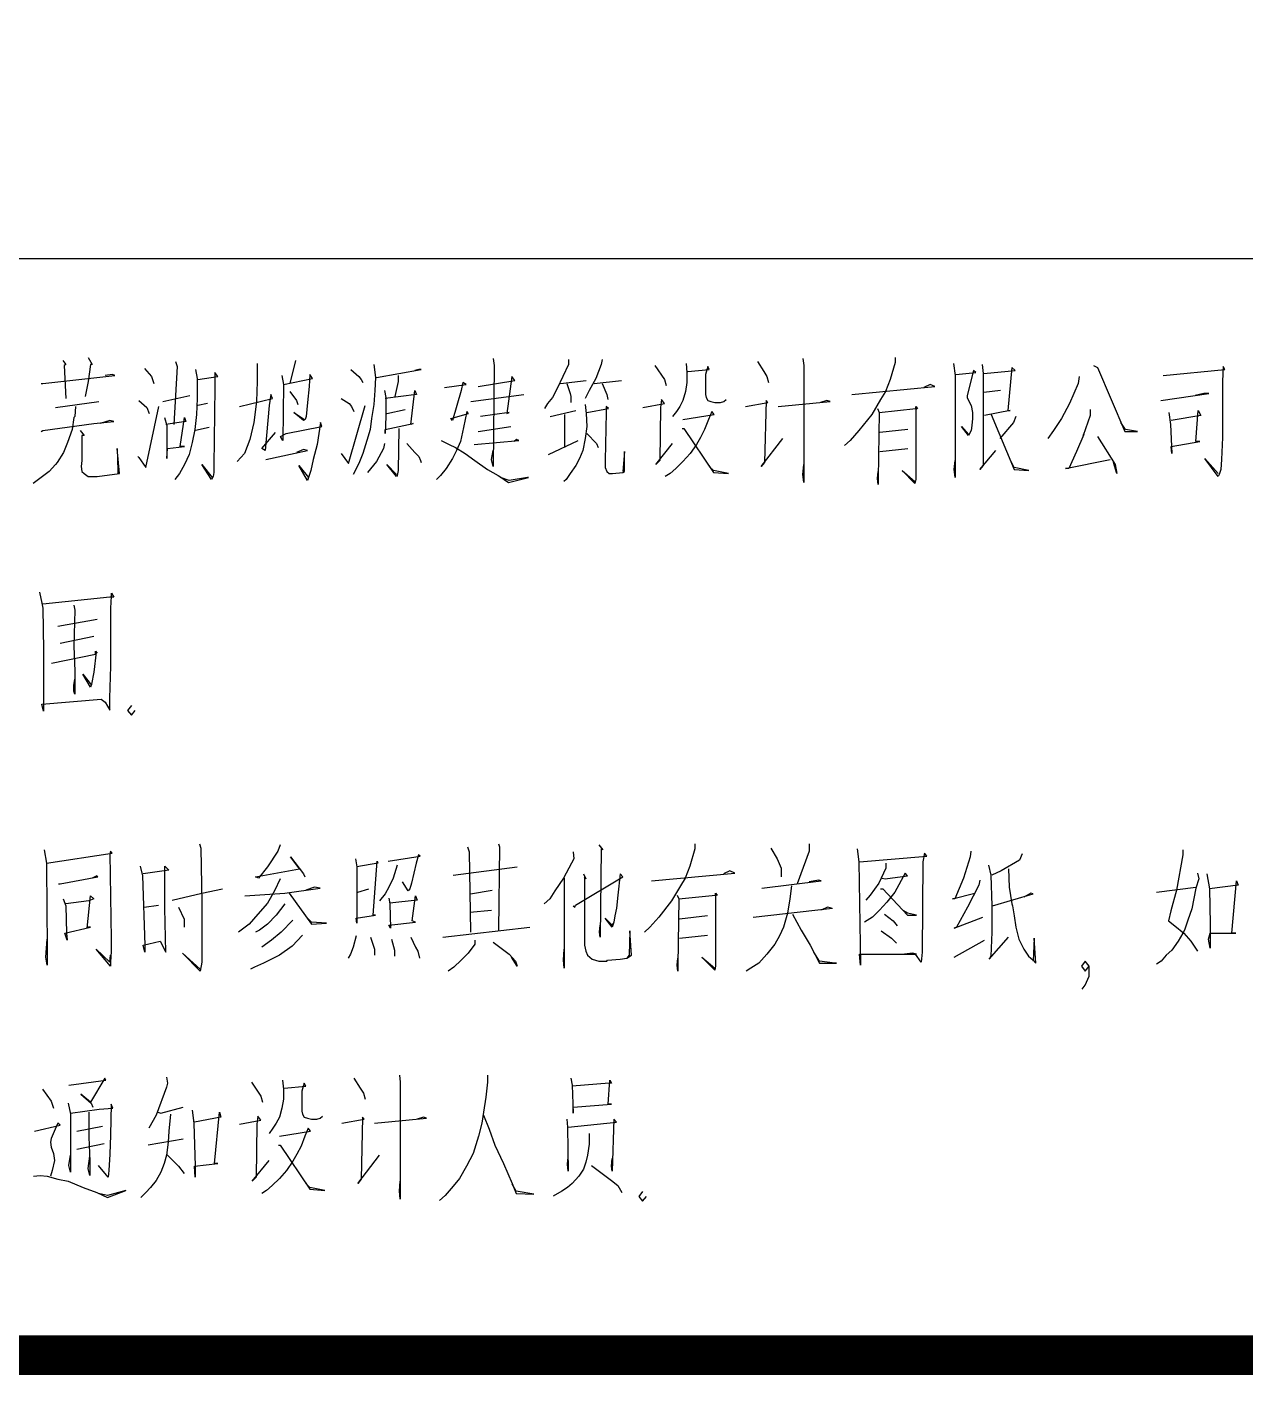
# Model space of a CAD drawing. Extents: x 39624947 to 39626627, y 3418539 to 3418836.
# Drawn here: x 39626597.4 to 39626612.74, y 3418641.98 to 3418658.96 of the extents above; entities that cross this region are included whole.
import ezdxf

# ---------------------------------------------------------------- set-up
doc = ezdxf.new("R2010")
doc.units = 0
doc.layers.get('0').update_dxf_attribs({"linetype": 'CONTINUOUS'})
doc.layers.add('PUB_TITLE', color=4, linetype='CONTINUOUS')

# ---------------------------------------------------------------- blocks, each defined once
blk = doc.blocks.new('WQEQWEDASDSA')
at = {"layer": 'PUB_TITLE'}
for p, q in [((100.2, -17519), (3600.2, -17519)), ((1199.4, -17647.3), (1203.4, -17652.3)), ((1203.4, -17652.3), (1201.4, -17653.6)), ((1201.4, -17653.6), (1203.4, -17695.1)), ((1231.6, -17643.5), (1236.7, -17652.3)), ((1234.6, -17652.3), (1231.6, -17673.7)), ((1236.7, -17652.3), (1234.6, -17652.3)), ((1343.5, -17654.8), (1339.5, -17727.9)), ((1341.5, -17648.5), (1343.5, -17654.8)), ((1444.3, -17651), (1444.3, -17673.7)), ((1492.7, -17647.3), (1485.6, -17676.2)), ((1591.4, -17652.3), (1593.4, -17668.7)), ((1741.6, -17644.7), (1742.6, -17653.6)), ((1742.6, -17653.6), (1741.6, -17780.8)), ((1836.3, -17652.3), (1822.2, -17682.5)), ((1836.3, -17646), (1836.3, -17652.3)), ((1877.7, -17652.3), (1870.6, -17669.9)), ((1878.7, -17646), (1877.7, -17652.3)), ((1945.2, -17653.6), (1957.3, -17671.2)), ((1984.5, -17651), (1985.5, -17662.4)), ((2011.7, -17654.8), (2008.7, -17664.9)), ((2013.7, -17658.6), (2011.7, -17654.8)), ((2074.2, -17648.5), (2082.3, -17661.1)), ((2131.6, -17644.7), (2132.7, -17653.6)), ((2132.7, -17653.6), (2132.7, -17801)), ((2247.6, -17649.8), (2241.5, -17671.2)), ((2247.6, -17643.5), (2247.6, -17649.8)), ((2321.1, -17651), (2323.1, -17666.2)), ((2357.4, -17652.3), (2358.4, -17663.6)), ((2497.5, -17653.6), (2502.5, -17656.1)), ((2660.8, -17654.8), (2659.8, -17673.7)), ((2662.8, -17658.6), (2660.8, -17654.8)), ((1174.2, -17676.2), (1264.9, -17666.2)), ((1261.9, -17664.9), (1252.8, -17666.2)), ((1264.9, -17666.2), (1261.9, -17664.9)), ((1302.2, -17657.3), (1311.2, -17667.4)), ((1311.2, -17667.4), (1314.3, -17676.2)), ((1366.7, -17658.6), (1368.7, -17669.9)), ((1368.7, -17669.9), (1368.7, -17695.1)), ((1369.7, -17671.2), (1394.9, -17667.4)), ((1390.9, -17662.4), (1390.9, -17681.3)), ((1394.9, -17667.4), (1390.9, -17662.4)), ((1475.5, -17666.2), (1477.5, -17677.5)), ((1477.5, -17677.5), (1513.8, -17669.9)), ((1510.8, -17664.9), (1509.8, -17680)), ((1513.8, -17669.9), (1510.8, -17664.9)), ((1562.2, -17658.6), (1572.3, -17667.4)), ((1572.3, -17667.4), (1575.3, -17671.2)), ((1575.3, -17671.2), (1577.3, -17675)), ((1593.4, -17668.7), (1592.4, -17685.1)), ((1594.4, -17668.7), (1650.9, -17658.6)), ((1621.7, -17666.2), (1621.7, -17673.7)), ((1647.9, -17658.6), (1642.8, -17659.9)), ((1650.9, -17658.6), (1647.9, -17658.6)), ((1764.8, -17667.4), (1758.7, -17714)), ((1768.8, -17672.5), (1764.8, -17667.4)), ((1870.6, -17669.9), (1862.5, -17685.1)), ((1957.3, -17671.2), (1959.3, -17678.8)), ((1985.5, -17662.4), (1985.5, -17675)), ((1986.5, -17661.1), (2013.7, -17658.6)), ((2008.7, -17664.9), (2008.7, -17673.7)), ((2082.3, -17661.1), (2086.3, -17667.4)), ((2086.3, -17667.4), (2088.3, -17675)), ((2241.5, -17671.2), (2235.5, -17686.3)), ((2323.1, -17666.2), (2323.1, -17794.7)), ((2324.2, -17664.9), (2349.3, -17662.4)), ((2346.3, -17659.9), (2338.3, -17691.4)), ((2349.3, -17662.4), (2346.3, -17659.9)), ((2358.4, -17663.6), (2358.4, -17779.5)), ((2359.4, -17663.6), (2398.7, -17659.9)), ((2394.7, -17656.1), (2389.7, -17710.3)), ((2398.7, -17659.9), (2394.7, -17656.1)), ((2479.4, -17667.4), (2478.4, -17676.2)), ((2502.5, -17656.1), (2536.8, -17736.7)), ((2585.2, -17666.2), (2662.8, -17658.6)), ((1172.2, -17676.2), (1174.2, -17676.2)), ((1231.6, -17673.7), (1227.6, -17692.6)), ((1390.9, -17681.3), (1389.9, -17779.5)), ((1444.3, -17673.7), (1443.3, -17698.9)), ((1477.5, -17677.5), (1476.5, -17748.1)), ((1485.6, -17686.3), (1493.7, -17697.7)), ((1509.8, -17680), (1507.8, -17700.2)), ((1592.4, -17685.1), (1591.4, -17702.7)), ((1604.5, -17685.1), (1606.5, -17693.9)), ((1621.7, -17673.7), (1617.6, -17692.6)), ((1637.8, -17727.9), (1642.8, -17685.1)), ((1642.8, -17685.1), (1644.8, -17690.1)), ((1680.1, -17681.3), (1707.3, -17677.5)), ((1701.3, -17685.1), (1690.2, -17722.9)), ((1703.3, -17675), (1701.3, -17685.1)), ((1707.3, -17677.5), (1703.3, -17675)), ((1722.4, -17680), (1768.8, -17672.5)), ((1822.2, -17682.5), (1816.2, -17693.9)), ((1826.3, -17676.2), (1858.5, -17672.5)), ((1834.3, -17676.2), (1838.4, -17688.8)), ((1862.5, -17685.1), (1857.5, -17695.1)), ((1868.6, -17676.2), (1902.9, -17672.5)), ((1878.7, -17676.2), (1884.7, -17690.1)), ((1983.5, -17686.3), (1980.5, -17697.7)), ((1985.5, -17675), (1983.5, -17686.3)), ((2008.7, -17673.7), (2008.7, -17681.3)), ((2008.7, -17681.3), (2008.7, -17690.1)), ((2193.1, -17690.1), (2297.9, -17680)), ((2235.5, -17686.3), (2229.4, -17696.4)), ((2291.9, -17677.5), (2283.8, -17681.3)), ((2297.9, -17680), (2291.9, -17677.5)), ((2380.6, -17685.1), (2359.4, -17687.6)), ((2478.4, -17676.2), (2467.3, -17701.4)), ((2659.8, -17673.7), (2659.8, -17744.3)), ((1190.3, -17706.5), (1244.7, -17698.9)), ((1215.5, -17705.2), (1214.5, -17717.8)), ((1295.1, -17697.7), (1305.2, -17706.5)), ((1304.2, -17782.1), (1320.3, -17705.2)), ((1325.3, -17698.9), (1359.6, -17691.4)), ((1368.7, -17695.1), (1367.7, -17715.3)), ((1381.8, -17701.4), (1369.7, -17704)), ((1422.1, -17705.2), (1463.4, -17695.1)), ((1443.3, -17698.9), (1440.2, -17725.4)), ((1459.4, -17704), (1454.4, -17760.7)), ((1461.4, -17690.1), (1459.4, -17704)), ((1463.4, -17695.1), (1461.4, -17690.1)), ((1493.7, -17697.7), (1495.7, -17702.7)), ((1507.8, -17700.2), (1505.8, -17717.8)), ((1550.1, -17695.1), (1560.2, -17701.4)), ((1559.2, -17777), (1580.3, -17704)), ((1560.2, -17701.4), (1563.2, -17705.2)), ((1563.2, -17705.2), (1566.2, -17711.5)), ((1591.4, -17702.7), (1588.4, -17720.3)), ((1644.8, -17690.1), (1605.5, -17695.1)), ((1606.5, -17693.9), (1606.5, -17717.8)), ((1713.4, -17698.9), (1779.9, -17690.1)), ((1810.1, -17701.4), (1806.1, -17707.7)), ((1816.2, -17693.9), (1810.1, -17701.4)), ((1838.4, -17688.8), (1839.4, -17692.6)), ((1839.4, -17692.6), (1839.4, -17700.2)), ((1857.5, -17702.7), (1858.5, -17714)), ((1883.7, -17705.2), (1883.7, -17712.8)), ((1886.7, -17707.7), (1883.7, -17705.2)), ((1884.7, -17690.1), (1885.7, -17696.4)), ((1930.1, -17706.5), (1957.3, -17701.4)), ((1953.3, -17696.4), (1952.2, -17706.5)), ((1957.3, -17701.4), (1953.3, -17696.4)), ((1976.4, -17705.2), (1972.4, -17711.5)), ((1980.5, -17697.7), (1976.4, -17705.2)), ((2008.7, -17690.1), (2009.7, -17693.9)), ((2009.7, -17693.9), (2011.7, -17697.7)), ((2011.7, -17697.7), (2015.7, -17698.9)), ((2015.7, -17698.9), (2020.8, -17700.2)), ((2020.8, -17700.2), (2027.8, -17700.2)), ((2027.8, -17700.2), (2031.9, -17698.9)), ((2031.9, -17698.9), (2034.9, -17696.4)), ((2059.1, -17705.2), (2087.3, -17700.2)), ((2085.3, -17697.7), (2083.3, -17775.8)), ((2087.3, -17700.2), (2085.3, -17697.7)), ((2100.4, -17705.2), (2165.9, -17698.9)), ((2161.9, -17697.7), (2153.8, -17700.2)), ((2165.9, -17698.9), (2161.9, -17697.7)), ((2229.4, -17696.4), (2218.3, -17715.3)), ((2273.8, -17705.2), (2275.8, -17707.7)), ((2273.8, -17707.7), (2273.8, -17705.2)), ((2338.3, -17691.4), (2338.3, -17693.9)), ((2338.3, -17693.9), (2340.3, -17697.7)), ((2340.3, -17697.7), (2343.3, -17704)), ((2343.3, -17704), (2345.3, -17712.8)), ((2467.3, -17701.4), (2457.2, -17720.3)), ((2582.2, -17697.7), (2642.6, -17688.8)), ((2636.6, -17688.8), (2625.5, -17691.4)), ((2642.6, -17688.8), (2636.6, -17688.8)), ((1213.5, -17719.1), (1211.5, -17734.2)), ((1214.5, -17717.8), (1213.5, -17719.1)), ((1305.2, -17706.5), (1308.2, -17714)), ((1327.4, -17719.1), (1330.4, -17729.2)), ((1347.5, -17755.6), (1352.6, -17719.1)), ((1352.6, -17719.1), (1354.6, -17724.1)), ((1367.7, -17715.3), (1365.7, -17734.2)), ((1490.6, -17712.8), (1503.7, -17721.6)), ((1502.7, -17722.9), (1490.6, -17712.8)), ((1504.7, -17721.6), (1502.7, -17722.9)), ((1505.8, -17717.8), (1504.7, -17721.6)), ((1588.4, -17720.3), (1586.4, -17734.2)), ((1606.5, -17717.8), (1605.5, -17739.2)), ((1607.6, -17714), (1630.7, -17709)), ((1688.2, -17720.3), (1710.4, -17714)), ((1690.2, -17722.9), (1688.2, -17720.3)), ((1708.3, -17711.5), (1704.3, -17731.7)), ((1710.4, -17714), (1708.3, -17711.5)), ((1761.8, -17712.8), (1725.5, -17717.8)), ((1758.7, -17714), (1761.8, -17712.8)), ((1813.2, -17717.8), (1845.4, -17710.3)), ((1831.3, -17715.3), (1831.3, -17756.9)), ((1858.5, -17714), (1859.5, -17730.4)), ((1859.5, -17712.8), (1886.7, -17707.7)), ((1883.7, -17712.8), (1882.7, -17773.2)), ((1952.2, -17706.5), (1951.2, -17773.2)), ((1972.4, -17711.5), (1967.4, -17717.8)), ((1980.5, -17721.6), (2019.8, -17715.3)), ((2012.7, -17721.6), (2007.7, -17734.2)), ((2016.7, -17711.5), (2012.7, -17721.6)), ((2019.8, -17715.3), (2016.7, -17711.5)), ((2218.3, -17715.3), (2202.2, -17735.5)), ((2225.4, -17707.7), (2227.4, -17712.8)), ((2227.4, -17712.8), (2226.4, -17795.9)), ((2227.4, -17712.8), (2273.8, -17707.7)), ((2275.8, -17707.7), (2273.8, -17709)), ((2273.8, -17709), (2273.8, -17797.2)), ((2345.3, -17720.3), (2344.3, -17729.2)), ((2345.3, -17712.8), (2345.3, -17720.3)), ((2392.7, -17710.3), (2360.4, -17716.6)), ((2368.5, -17715.3), (2397.7, -17784.6)), ((2389.7, -17710.3), (2392.7, -17710.3)), ((2399.7, -17717.8), (2396.7, -17725.4)), ((2457.2, -17720.3), (2447.1, -17735.5)), ((2493.5, -17716.6), (2484.4, -17741.8)), ((2493.5, -17709), (2493.5, -17716.6)), ((2592.2, -17712.8), (2594.3, -17727.9)), ((2632.6, -17716.6), (2595.3, -17722.9)), ((2626.5, -17749.3), (2629.5, -17710.3)), ((2629.5, -17710.3), (2632.6, -17716.6)), ((1172.2, -17736.7), (1174.2, -17735.5)), ((1174.2, -17735.5), (1238.7, -17726.6)), ((1211.5, -17734.2), (1205.4, -17750.6)), ((1221.5, -17735.5), (1226.6, -17741.8)), ((1238.7, -17726.6), (1263.9, -17724.1)), ((1258.8, -17722.9), (1246.7, -17726.6)), ((1263.9, -17724.1), (1258.8, -17722.9)), ((1354.6, -17724.1), (1329.4, -17727.9)), ((1330.4, -17729.2), (1330.4, -17770.7)), ((1365.7, -17734.2), (1362.6, -17750.6)), ((1383.8, -17731.7), (1366.7, -17735.5)), ((1440.2, -17725.4), (1435.2, -17746.8)), ((1450.3, -17758.1), (1467.5, -17738)), ((1473.5, -17743), (1480.6, -17739.2)), ((1480.6, -17739.2), (1525.9, -17730.4)), ((1523.9, -17725.4), (1519.9, -17753.1)), ((1525.9, -17730.4), (1523.9, -17725.4)), ((1586.4, -17734.2), (1582.4, -17748.1)), ((1605.5, -17734.2), (1640.8, -17726.6)), ((1605.5, -17739.2), (1605.5, -17734.2)), ((1622.7, -17732.9), (1621.7, -17785.8)), ((1640.8, -17726.6), (1637.8, -17727.9)), ((1704.3, -17731.7), (1700.3, -17749.3)), ((1722.4, -17736.7), (1763.8, -17730.4)), ((1859.5, -17730.4), (1857.5, -17745.5)), ((1859.5, -17739.2), (1871.6, -17751.8)), ((1979.5, -17732.9), (1981.5, -17732.9)), ((1981.5, -17732.9), (2018.8, -17788.4)), ((2007.7, -17734.2), (2002.6, -17744.3)), ((2202.2, -17735.5), (2191.1, -17748.1)), ((2263.7, -17734.2), (2228.4, -17738)), ((2331.2, -17730.4), (2340.3, -17740.5)), ((2340.3, -17741.8), (2331.2, -17730.4)), ((2343.3, -17735.5), (2340.3, -17741.8)), ((2344.3, -17729.2), (2343.3, -17735.5)), ((2396.7, -17725.4), (2379.6, -17745.5)), ((2447.1, -17735.5), (2440.1, -17745.5)), ((2537.8, -17734.2), (2531.8, -17725.4)), ((2536.8, -17736.7), (2538.8, -17736.7)), ((2552.9, -17736.7), (2537.8, -17734.2)), ((2538.8, -17736.7), (2552.9, -17736.7)), ((2594.3, -17727.9), (2596.3, -17764.4)), ((1205.4, -17750.6), (1200.4, -17763.2)), ((1223.6, -17741.8), (1223.6, -17770.7)), ((1226.6, -17741.8), (1223.6, -17741.8)), ((1331.4, -17758.1), (1352.6, -17755.6)), ((1352.6, -17755.6), (1347.5, -17755.6)), ((1362.6, -17750.6), (1358.6, -17765.7)), ((1435.2, -17746.8), (1428.2, -17764.4)), ((1476.5, -17748.1), (1473.5, -17743)), ((1519.9, -17753.1), (1514.8, -17772)), ((1582.4, -17748.1), (1577.3, -17764.4)), ((1604.5, -17751.8), (1603.5, -17758.1)), ((1632.7, -17751.8), (1642.8, -17763.2)), ((1676.1, -17748.1), (1686.2, -17753.1)), ((1686.2, -17753.1), (1694.2, -17756.9)), ((1700.3, -17749.3), (1695.2, -17760.7)), ((1717.4, -17753.1), (1773.9, -17748.1)), ((1770.8, -17746.8), (1767.8, -17749.3)), ((1773.9, -17748.1), (1770.8, -17746.8)), ((1811.1, -17765.7), (1848.4, -17748.1)), ((1857.5, -17745.5), (1854.5, -17760.7)), ((1871.6, -17751.8), (1873.6, -17756.9)), ((1946.2, -17778.3), (1967.4, -17751.8)), ((1997.6, -17753.1), (1989.5, -17764.4)), ((2002.6, -17744.3), (1997.6, -17753.1)), ((2079.2, -17780.8), (2106.4, -17745.5)), ((2191.1, -17748.1), (2184.1, -17754.4)), ((2485.4, -17740.5), (2476.3, -17761.9)), ((2484.4, -17741.8), (2485.4, -17740.5)), ((2502.5, -17743), (2524.7, -17778.3)), ((2595.3, -17755.6), (2631.6, -17749.3)), ((2596.3, -17764.4), (2595.3, -17755.6)), ((2631.6, -17749.3), (2626.5, -17749.3)), ((2659.8, -17744.3), (2658.8, -17772)), ((1200.4, -17763.2), (1192.3, -17775.8)), ((1223.6, -17773.2), (1222.5, -17780.8)), ((1223.6, -17770.7), (1223.6, -17773.2)), ((1267.9, -17758.1), (1268.9, -17785.8)), ((1270.9, -17789.6), (1267.9, -17758.1)), ((1294.1, -17768.2), (1295.1, -17769.5)), ((1295.1, -17769.5), (1304.2, -17782.1)), ((1330.4, -17770.7), (1331.4, -17758.1)), ((1358.6, -17765.7), (1352.6, -17778.3)), ((1428.2, -17764.4), (1419.1, -17774.5)), ((1454.4, -17760.7), (1450.3, -17758.1)), ((1455.4, -17772), (1507.8, -17760.7)), ((1502.7, -17759.4), (1493.7, -17763.2)), ((1507.8, -17760.7), (1502.7, -17759.4)), ((1514.8, -17772), (1511.8, -17785.8)), ((1550.1, -17764.4), (1559.2, -17777)), ((1577.3, -17764.4), (1572.3, -17777)), ((1603.5, -17758.1), (1594.4, -17774.5)), ((1642.8, -17763.2), (1647.9, -17768.2)), ((1647.9, -17768.2), (1649.9, -17773.2)), ((1649.9, -17773.2), (1650.9, -17775.8)), ((1690.2, -17770.7), (1682.1, -17783.3)), ((1695.2, -17760.7), (1690.2, -17770.7)), ((1694.2, -17756.9), (1706.3, -17764.4)), ((1706.3, -17764.4), (1718.4, -17773.2)), ((1718.4, -17773.2), (1734.5, -17784.6)), ((1739.6, -17772), (1741.6, -17760.7)), ((1741.6, -17780.8), (1739.6, -17772)), ((1850.4, -17770.7), (1845.4, -17779.5)), ((1854.5, -17760.7), (1850.4, -17770.7)), ((1882.7, -17773.2), (1882.7, -17782.1)), ((1906.9, -17761.9), (1904.9, -17787.1)), ((1906.9, -17787.1), (1906.9, -17761.9)), ((1951.2, -17773.2), (1946.2, -17778.3)), ((1989.5, -17764.4), (1980.5, -17774.5)), ((2228.4, -17761.9), (2263.7, -17758.1)), ((2322.1, -17784.6), (2323.1, -17773.2)), ((2354.4, -17784.6), (2374.5, -17760.7)), ((2462.2, -17783.3), (2518.7, -17772)), ((2476.3, -17761.9), (2466.3, -17783.3)), ((2637.6, -17770.7), (2654.7, -17789.6)), ((2654.7, -17793.4), (2637.6, -17770.7)), ((2658.8, -17772), (2657.8, -17784.6)), ((1182.2, -17787.1), (1172.2, -17794.7)), ((1190.3, -17778.3), (1182.2, -17787.1)), ((1192.3, -17775.8), (1190.3, -17778.3)), ((1222.5, -17780.8), (1223.6, -17787.1)), ((1223.6, -17787.1), (1226.6, -17789.6)), ((1226.6, -17789.6), (1231.6, -17793.4)), ((1242.7, -17793.4), (1270.9, -17789.6)), ((1268.9, -17785.8), (1268.9, -17789.6)), ((1346.5, -17789.6), (1340.5, -17797.2)), ((1352.6, -17778.3), (1346.5, -17789.6)), ((1374.7, -17778.3), (1387.8, -17794.7)), ((1386.8, -17797.2), (1374.7, -17778.3)), ((1389.9, -17788.4), (1388.8, -17793.4)), ((1389.9, -17779.5), (1389.9, -17788.4)), ((1496.7, -17779.5), (1508.8, -17794.7)), ((1507.8, -17798.4), (1496.7, -17779.5)), ((1511.8, -17785.8), (1507.8, -17798.4)), ((1572.3, -17777), (1565.2, -17790.9)), ((1594.4, -17774.5), (1583.4, -17788.4)), ((1607.6, -17778.3), (1619.6, -17790.9)), ((1619.6, -17793.4), (1607.6, -17778.3)), ((1621.7, -17785.8), (1620.7, -17792.1)), ((1682.1, -17783.3), (1675.1, -17792.1)), ((1734.5, -17784.6), (1747.6, -17792.1)), ((1838.4, -17789.6), (1833.3, -17797.2)), ((1845.4, -17779.5), (1838.4, -17789.6)), ((1882.7, -17782.1), (1884.7, -17787.1)), ((1884.7, -17787.1), (1887.7, -17789.6)), ((1887.7, -17789.6), (1891.8, -17789.6)), ((1891.8, -17789.6), (1904.9, -17788.4)), ((1904.9, -17788.4), (1906.9, -17787.1)), ((1964.3, -17789.6), (1958.3, -17793.4)), ((1971.4, -17783.3), (1964.3, -17789.6)), ((1980.5, -17774.5), (1971.4, -17783.3)), ((2018.8, -17785.8), (2013.7, -17780.8)), ((2037.9, -17789.6), (2018.8, -17785.8)), ((2018.8, -17788.4), (2037.9, -17789.6)), ((2083.3, -17775.8), (2079.2, -17780.8)), ((2131.6, -17790.9), (2132.7, -17778.3)), ((2225.4, -17795.9), (2226.4, -17787.1)), ((2256.6, -17785.8), (2272.7, -17799.7)), ((2272.7, -17802.2), (2256.6, -17785.8)), ((2323.1, -17794.7), (2322.1, -17784.6)), ((2358.4, -17779.5), (2354.4, -17784.6)), ((2397.7, -17782.1), (2393.7, -17774.5)), ((2415.9, -17785.8), (2397.7, -17782.1)), ((2397.7, -17784.6), (2415.9, -17785.8)), ((2466.3, -17783.3), (2462.2, -17783.3)), ((2526.7, -17789.6), (2522.7, -17775.8)), ((2524.7, -17778.3), (2526.7, -17789.6)), ((2657.8, -17784.6), (2655.7, -17790.9)), ((1172.2, -17794.7), (1162.1, -17802.2)), ((1231.6, -17793.4), (1242.7, -17793.4)), ((1388.8, -17793.4), (1386.8, -17797.2)), ((1620.7, -17792.1), (1619.6, -17793.4)), ((1675.1, -17792.1), (1670, -17797.2)), ((1747.6, -17792.1), (1749.7, -17793.4)), ((1749.7, -17793.4), (1760.7, -17801)), ((1761.8, -17798.4), (1750.7, -17794.7)), ((1760.7, -17801), (1785.9, -17794.7)), ((1784.9, -17794.7), (1761.8, -17798.4)), ((1785.9, -17794.7), (1784.9, -17794.7)), ((1833.3, -17797.2), (1830.3, -17799.7)), ((2132.7, -17801), (2131.6, -17790.9)), ((2226.4, -17803.5), (2225.4, -17795.9)), ((2226.4, -17795.9), (2226.4, -17803.5)), ((2273.8, -17797.2), (2272.7, -17802.2)), ((2655.7, -17790.9), (2654.7, -17793.4)), ((1170.1, -17939.2), (1173.2, -17953.1)), ((1260.8, -17940.5), (1263.9, -17945.5)), ((1260.8, -17944.2), (1260.8, -17940.5)), ((1173.2, -17953.1), (1174.2, -17959.4)), ((1258.8, -17945.5), (1174.2, -17954.3)), ((1174.2, -17959.4), (1175.2, -18012.3)), ((1213.5, -17955.6), (1214.5, -17961.9)), ((1263.9, -17945.5), (1258.8, -17945.5)), ((1259.8, -17959.4), (1260.8, -17944.2)), ((1259.8, -17998.4), (1259.8, -17959.4)), ((1193.3, -17982), (1242.7, -17973.2)), ((1214.5, -17961.9), (1213.5, -18007.2)), ((1196.3, -18003.4), (1238.7, -17994.6)), ((1213.5, -18007.2), (1214.5, -18038.7)), ((1259.8, -18032.4), (1259.8, -17998.4)), ((1175.2, -18012.3), (1175.2, -18051.3)), ((1185.3, -18028.6), (1240.7, -18017.3)), ((1241.7, -18014.8), (1238.7, -18040)), ((1240.7, -18013.5), (1242.7, -18016)), ((1240.7, -18017.3), (1240.7, -18013.5)), ((1242.7, -18016), (1241.7, -18014.8)), ((1214.5, -18038.7), (1214.5, -18067.7)), ((1224.6, -18042.5), (1235.6, -18056.4)), ((1234.6, -18058.9), (1224.6, -18042.5)), ((1238.7, -18040), (1235.6, -18055.1)), ((1258.8, -18072.7), (1259.8, -18032.4)), ((1175.2, -18051.3), (1175.2, -18089.1)), ((1213.5, -18056.4), (1214.5, -18048.8)), ((1213.5, -18063.9), (1213.5, -18056.4)), ((1235.6, -18055.1), (1234.6, -18058.9)), ((1173.2, -18080.3), (1247.7, -18074)), ((1214.5, -18067.7), (1213.5, -18063.9)), ((1247.7, -18074), (1252.8, -18077.8)), ((1252.8, -18077.8), (1258.8, -18087.9)), ((1258.8, -18087.9), (1258.8, -18072.7)), ((1175.2, -18089.1), (1173.2, -18080.3)), ((1285.9, -18081.8), (1281, -18088)), ((1281, -18088), (1285.9, -18094.2)), ((1285.9, -18094.2), (1290.8, -18088)), ((1175.9, -18263.8), (1179, -18280.2)), ((1259.6, -18265.1), (1258.6, -18268.8)), ((1261.6, -18267.6), (1259.6, -18265.1)), ((1371.5, -18256.2), (1373.5, -18261.3)), ((1373.5, -18261.3), (1374.5, -18330.6)), ((1470.2, -18265.1), (1457.1, -18285.2)), ((1473.3, -18257.5), (1470.2, -18265.1)), ((1709.1, -18260), (1711.1, -18266.3)), ((1748.4, -18256.2), (1749.4, -18260)), ((1749.4, -18260), (1748.4, -18364.6)), ((1874.4, -18257.5), (1879.4, -18263.8)), ((1877.4, -18262.5), (1876.4, -18373.4)), ((1879.4, -18263.8), (1877.4, -18262.5)), ((1995.3, -18262.5), (1989.3, -18284)), ((1995.3, -18256.2), (1995.3, -18262.5)), ((2091.1, -18261.3), (2099.2, -18275.1)), ((2139.5, -18265.1), (2124.4, -18306.6)), ((2139.5, -18256.2), (2139.5, -18265.1)), ((2199.9, -18262.5), (2202, -18278.9)), ((2343.1, -18265.1), (2342.1, -18272.6)), ((2610.2, -18263.8), (2610.2, -18270.1)), ((1179, -18280.2), (1261.6, -18267.6)), ((1179, -18280.2), (1179, -18285.2)), ((1258.6, -18268.8), (1260.6, -18375.9)), ((1486.4, -18272.6), (1502.5, -18294)), ((1497.5, -18287.7), (1486.4, -18272.6)), ((1568, -18275.1), (1570, -18285.2)), ((1596.2, -18280.2), (1570, -18285.2)), ((1590.2, -18345.7), (1595.2, -18277.7)), ((1595.2, -18277.7), (1596.2, -18280.2)), ((1609.3, -18277.7), (1649.6, -18271.4)), ((1620.4, -18282.7), (1615.4, -18299.1)), ((1644.6, -18280.2), (1638.6, -18305.4)), ((1647.6, -18270.1), (1644.6, -18280.2)), ((1649.6, -18271.4), (1647.6, -18270.1)), ((1711.1, -18266.3), (1713.1, -18367.1)), ((1840.1, -18280.2), (1830.1, -18299.1)), ((1843.2, -18275.1), (1840.1, -18280.2)), ((1842.2, -18266.3), (1843.2, -18275.1)), ((2099.2, -18275.1), (2104.2, -18286.5)), ((2202, -18278.9), (2204, -18408.7)), ((2203, -18278.9), (2287.6, -18271.4)), ((2236.2, -18280.2), (2236.2, -18286.5)), ((2282.6, -18278.9), (2281.6, -18392.3)), ((2284.6, -18267.6), (2282.6, -18278.9)), ((2287.6, -18271.4), (2284.6, -18267.6)), ((2342.1, -18272.6), (2334, -18299.1)), ((2365.2, -18282.7), (2368.3, -18295.3)), ((2404.5, -18276.4), (2381.4, -18290.2)), ((2407.6, -18268.8), (2404.5, -18276.4)), ((2610.2, -18270.1), (2602.1, -18314.2)), ((1179, -18285.2), (1180, -18387.3)), ((1196.1, -18306.6), (1243.5, -18297.8)), ((1242.5, -18296.5), (1236.4, -18299.1)), ((1243.5, -18297.8), (1242.5, -18296.5)), ((1296.9, -18284), (1299.9, -18296.5)), ((1299.9, -18296.5), (1302.9, -18383.5)), ((1333.2, -18289), (1300.9, -18294)), ((1328.1, -18284), (1333.2, -18289)), ((1328.1, -18336.9), (1328.1, -18284)), ((1442, -18297.8), (1497.5, -18287.7)), ((1446.1, -18299.1), (1442, -18297.8)), ((1457.1, -18285.2), (1446.1, -18299.1)), ((1502.5, -18294), (1504.5, -18297.8)), ((1570, -18285.2), (1570, -18321.7)), ((1615.4, -18299.1), (1610.3, -18310.4)), ((1691, -18295.3), (1771.6, -18285.2)), ((1830.1, -18299.1), (1819, -18315.4)), ((1831.1, -18299.1), (1831.1, -18412.5)), ((1845.2, -18333.1), (1904.6, -18297.8)), ((1855.3, -18294), (1858.3, -18300.3)), ((1856.3, -18297.8), (1856.3, -18374.7)), ((1858.3, -18300.3), (1856.3, -18297.8)), ((1901.6, -18294), (1898.6, -18320.5)), ((1904.6, -18297.8), (1901.6, -18294)), ((1940.9, -18302.8), (2045.7, -18292.8)), ((1983.3, -18299.1), (1977.2, -18309.1)), ((1989.3, -18284), (1983.3, -18299.1)), ((2039.7, -18290.2), (2031.6, -18294)), ((2045.7, -18292.8), (2039.7, -18290.2)), ((2104.2, -18286.5), (2104.2, -18297.8)), ((2236.2, -18286.5), (2227.2, -18305.4)), ((2231.2, -18299.1), (2235.2, -18300.3)), ((2235.2, -18300.3), (2263.4, -18296.5)), ((2260.4, -18292.8), (2247.3, -18316.7)), ((2263.4, -18296.5), (2260.4, -18292.8)), ((2334, -18299.1), (2322.9, -18325.5)), ((2368.3, -18295.3), (2369.3, -18334.3)), ((2381.4, -18290.2), (2369.3, -18295.3)), ((2390.4, -18287.7), (2391.4, -18310.4)), ((2628.3, -18292.8), (2630.3, -18300.3)), ((2640.4, -18294), (2643.4, -18312.9)), ((1194.1, -18306.6), (1196.1, -18306.6)), ((1374.5, -18318), (1400.7, -18312.9)), ((1466.2, -18315.4), (1457.1, -18330.6)), ((1473.3, -18300.3), (1466.2, -18315.4)), ((1479.3, -18318), (1523.7, -18311.7)), ((1516.6, -18310.4), (1505.5, -18314.2)), ((1523.7, -18311.7), (1516.6, -18310.4)), ((1571, -18316.7), (1585.1, -18312.9)), ((1610.3, -18310.4), (1605.3, -18319.2)), ((1634.5, -18315.4), (1627.5, -18304.1)), ((1636.5, -18312.9), (1634.5, -18315.4)), ((1638.6, -18305.4), (1636.5, -18312.9)), ((1713.1, -18319.2), (1740.4, -18314.2)), ((1819, -18315.4), (1812.9, -18325.5)), ((1977.2, -18309.1), (1966.1, -18328)), ((2080, -18311.7), (2154.6, -18302.8)), ((2117.3, -18309.1), (2115.3, -18325.5)), ((2151.6, -18301.6), (2139.5, -18304.1)), ((2154.6, -18302.8), (2151.6, -18301.6)), ((2227.2, -18305.4), (2216.1, -18320.5)), ((2229.2, -18312.9), (2232.2, -18312.9)), ((2232.2, -18312.9), (2263.4, -18345.7)), ((2247.3, -18316.7), (2237.2, -18329.3)), ((2353.1, -18307.9), (2339, -18335.6)), ((2354.2, -18301.6), (2353.1, -18307.9)), ((2391.4, -18310.4), (2394.5, -18331.8)), ((2576.9, -18316.7), (2626.3, -18310.4)), ((2602.1, -18314.2), (2595, -18340.6)), ((2626.3, -18311.7), (2621.2, -18338.1)), ((2630.3, -18300.3), (2626.3, -18311.7)), ((2679.7, -18307.9), (2643.4, -18312.9)), ((2643.4, -18312.9), (2644.4, -18357)), ((2671.6, -18368.4), (2677.7, -18302.8)), ((2677.7, -18302.8), (2679.7, -18307.9)), ((1200.1, -18325.5), (1203.2, -18334.3)), ((1232.4, -18328), (1203.2, -18331.8)), ((1230.4, -18362.1), (1234.4, -18321.7)), ((1238.4, -18325.5), (1232.4, -18328)), ((1234.4, -18321.7), (1238.4, -18325.5)), ((1301.9, -18335.6), (1320.1, -18333.1)), ((1337.2, -18326.8), (1374.5, -18318)), ((1374.5, -18330.6), (1374.5, -18373.4)), ((1428.9, -18321.7), (1479.3, -18318)), ((1457.1, -18330.6), (1445, -18344.4)), ((1479.3, -18331.8), (1468.2, -18345.7)), ((1484.4, -18318), (1512.6, -18357)), ((1570, -18321.7), (1570, -18355.8)), ((1605.3, -18319.2), (1598.2, -18328)), ((1610.3, -18324.3), (1611.3, -18331.8)), ((1645.6, -18326.8), (1611.3, -18330.6)), ((1611.3, -18331.8), (1612.4, -18362.1)), ((1639.6, -18353.2), (1643.6, -18321.7)), ((1643.6, -18321.7), (1645.6, -18326.8)), ((1812.9, -18325.5), (1805.9, -18331.8)), ((1844.2, -18335.6), (1845.2, -18333.1)), ((1898.6, -18320.5), (1896.6, -18336.9)), ((1966.1, -18328), (1950, -18348.2)), ((1973.2, -18320.5), (1975.2, -18325.5)), ((1975.2, -18325.5), (1974.2, -18408.7)), ((1975.2, -18325.5), (2021.6, -18320.5)), ((2021.6, -18318), (2023.6, -18320.5)), ((2021.6, -18320.5), (2021.6, -18318)), ((2023.6, -18320.5), (2021.6, -18321.7)), ((2021.6, -18321.7), (2021.6, -18409.9)), ((2115.3, -18325.5), (2112.3, -18343.2)), ((2216.1, -18320.5), (2211, -18326.8)), ((2237.2, -18329.3), (2228.2, -18339.4)), ((2319.9, -18325.5), (2348.1, -18318)), ((2322.9, -18325.5), (2319.9, -18325.5)), ((2370.3, -18334.3), (2421.7, -18319.2)), ((2394.5, -18331.8), (2395.5, -18334.3)), ((2418.7, -18318), (2409.6, -18323)), ((2421.7, -18319.2), (2418.7, -18318)), ((1203.2, -18334.3), (1204.2, -18368.4)), ((1329.1, -18392.3), (1328.1, -18336.9)), ((1345.3, -18335.6), (1352.3, -18350.7)), ((1352.3, -18350.7), (1352.3, -18360.8)), ((1445, -18344.4), (1434, -18357)), ((1468.2, -18345.7), (1457.1, -18357)), ((1512.6, -18354.5), (1506.5, -18348.2)), ((1569, -18349.5), (1593.2, -18345.7)), ((1570, -18355.8), (1569, -18349.5)), ((1593.2, -18345.7), (1590.2, -18345.7)), ((1712.1, -18341.9), (1739.3, -18339.4)), ((1842.2, -18334.3), (1844.2, -18335.6)), ((1882.5, -18349.5), (1891.5, -18358.3)), ((1891.5, -18360.8), (1882.5, -18349.5)), ((1894.6, -18346.9), (1893.6, -18354.5)), ((1896.6, -18336.9), (1894.6, -18346.9)), ((1950, -18348.2), (1938.9, -18360.8)), ((2011.5, -18346.9), (1976.2, -18350.7)), ((2068.9, -18348.2), (2168.7, -18336.9)), ((2112.3, -18343.2), (2107.2, -18360.8)), ((2118.3, -18344.4), (2129.4, -18364.6)), ((2162.7, -18335.6), (2154.6, -18339.4)), ((2167.7, -18336.9), (2162.7, -18335.6)), ((2219.1, -18348.2), (2209, -18354.5)), ((2228.2, -18339.4), (2219.1, -18348.2)), ((2234.2, -18344.4), (2245.3, -18353.2)), ((2263.4, -18343.2), (2258.4, -18340.6)), ((2274.5, -18345.7), (2263.4, -18343.2)), ((2263.4, -18345.7), (2274.5, -18345.7)), ((2321.9, -18362.1), (2358.2, -18348.2)), ((2339, -18335.6), (2324.9, -18360.8)), ((2369.3, -18334.3), (2369.3, -18367.1)), ((2395.5, -18334.3), (2397.5, -18346.9)), ((2397.5, -18346.9), (2399.5, -18360.8)), ((2595, -18340.6), (2592, -18353.2)), ((2621.2, -18338.1), (2616.2, -18352)), ((1202.2, -18368.4), (1234.4, -18360.8)), ((1232.4, -18360.8), (1230.4, -18362.1)), ((1234.4, -18360.8), (1232.4, -18360.8)), ((1425.9, -18363.3), (1420.9, -18367.1)), ((1434, -18357), (1425.9, -18363.3)), ((1447.1, -18364.6), (1442, -18367.1)), ((1457.1, -18357), (1447.1, -18364.6)), ((1474.3, -18367.1), (1462.2, -18377.2)), ((1489.4, -18352), (1474.3, -18367.1)), ((1531.7, -18355.8), (1512.6, -18354.5)), ((1512.6, -18357), (1531.7, -18355.8)), ((1610.3, -18358.3), (1643.6, -18354.5)), ((1612.4, -18362.1), (1610.3, -18358.3)), ((1643.6, -18354.5), (1639.6, -18353.2)), ((1677.9, -18373.4), (1787.7, -18360.8)), ((1875.4, -18367.1), (1876.4, -18358.3)), ((1876.4, -18373.4), (1875.4, -18367.1)), ((1893.6, -18354.5), (1891.5, -18360.8)), ((1891.5, -18358.3), (1892.5, -18355.8)), ((1913.7, -18365.8), (1912.7, -18396.1)), ((1915.7, -18396.1), (1913.7, -18365.8)), ((1938.9, -18360.8), (1931.9, -18367.1)), ((2107.2, -18360.8), (2102.2, -18372.1)), ((2129.4, -18364.6), (2140.5, -18383.5)), ((2230.2, -18365.8), (2243.3, -18374.7)), ((2245.3, -18353.2), (2250.3, -18359.5)), ((2324.9, -18360.8), (2321.9, -18362.1)), ((2369.3, -18367.1), (2368.3, -18397.3)), ((2399.5, -18360.8), (2403.5, -18375.9)), ((2592, -18353.2), (2600.1, -18359.5)), ((2600.1, -18359.5), (2611.2, -18368.4)), ((2612.2, -18364.6), (2610.2, -18368.4)), ((2616.2, -18352), (2612.2, -18364.6)), ((2644.4, -18357), (2644.4, -18387.3)), ((1178, -18398.6), (1180, -18375.9)), ((1205.2, -18377.2), (1202.2, -18368.4)), ((1204.2, -18368.4), (1205.2, -18377.2)), ((1260.6, -18375.9), (1260.6, -18379.7)), ((1260.6, -18379.7), (1260.6, -18391)), ((1300.9, -18383.5), (1322.1, -18378.4)), ((1302.9, -18392.3), (1300.9, -18383.5)), ((1302.9, -18383.5), (1302.9, -18392.3)), ((1322.1, -18378.4), (1329.1, -18392.3)), ((1374.5, -18373.4), (1374.5, -18404.9)), ((1462.2, -18377.2), (1450.1, -18386)), ((1488.4, -18384.7), (1472.3, -18396.1)), ((1501.5, -18370.9), (1488.4, -18384.7)), ((1569, -18372.1), (1565, -18386)), ((1587.2, -18373.4), (1592.2, -18388.5)), ((1613.4, -18375.9), (1617.4, -18389.8)), ((1637.6, -18373.4), (1643.6, -18386)), ((1718.2, -18382.2), (1710.1, -18393.6)), ((1718.2, -18377.2), (1718.2, -18382.2)), ((1741.4, -18379.7), (1761.5, -18394.8)), ((1856.3, -18374.7), (1856.3, -18383.5)), ((1856.3, -18383.5), (1858.3, -18391)), ((1976.2, -18374.7), (2011.5, -18370.9)), ((2096.1, -18382.2), (2086.1, -18394.8)), ((2102.2, -18372.1), (2096.1, -18382.2)), ((2140.5, -18383.5), (2152.6, -18406.2)), ((2243.3, -18374.7), (2249.3, -18381)), ((2321.9, -18398.6), (2360.2, -18377.2)), ((2366.2, -18401.1), (2390.4, -18373.4)), ((2403.5, -18375.9), (2409.6, -18388.5)), ((2422.7, -18374.7), (2421.7, -18403.6)), ((2424.7, -18406.2), (2422.7, -18374.7)), ((2604.1, -18378.4), (2596, -18389.8)), ((2610.2, -18368.4), (2604.1, -18378.4)), ((2611.2, -18368.4), (2620.2, -18378.4)), ((2620.2, -18378.4), (2624.3, -18384.7)), ((2624.3, -18384.7), (2628.3, -18391)), ((2642.4, -18375.9), (2644.4, -18368.4)), ((2644.4, -18387.3), (2642.4, -18375.9)), ((2644.4, -18368.4), (2676.7, -18368.4)), ((2676.7, -18368.4), (2671.6, -18368.4)), ((1180, -18408.7), (1178, -18398.6)), ((1180, -18387.3), (1180, -18408.7)), ((1241.5, -18388.5), (1258.6, -18404.9)), ((1259.6, -18409.9), (1241.5, -18388.5)), ((1258.6, -18404.9), (1259.6, -18396.1)), ((1260.6, -18391), (1259.6, -18404.9)), ((1350.3, -18393.6), (1372.5, -18413.7)), ((1372.5, -18416.2), (1350.3, -18393.6)), ((1472.3, -18396.1), (1452.1, -18406.2)), ((1562, -18394.8), (1558.9, -18399.9)), ((1565, -18386), (1562, -18394.8)), ((1592.2, -18388.5), (1592.2, -18396.1)), ((1617.4, -18389.8), (1617.4, -18397.3)), ((1643.6, -18386), (1646.6, -18391)), ((1646.6, -18391), (1648.6, -18399.9)), ((1710.1, -18393.6), (1701, -18402.4)), ((1761.5, -18394.8), (1769.6, -18403.6)), ((1771.6, -18409.9), (1764.5, -18398.6)), ((1830.1, -18402.4), (1831.1, -18388.5)), ((1858.3, -18391), (1860.3, -18396.1)), ((1860.3, -18396.1), (1863.3, -18398.6)), ((1863.3, -18398.6), (1866.3, -18401.1)), ((1866.3, -18401.1), (1874.4, -18403.6)), ((1885.5, -18402.4), (1901.6, -18401.1)), ((1901.6, -18401.1), (1909.7, -18399.9)), ((1912.7, -18396.1), (1909.7, -18399.9)), ((1909.7, -18399.9), (1915.7, -18396.1)), ((1973.2, -18408.7), (1974.2, -18399.9)), ((2004.4, -18398.6), (2020.5, -18412.5)), ((2020.5, -18415), (2004.4, -18398.6)), ((2086.1, -18394.8), (2076, -18406.2)), ((2152.6, -18403.6), (2145.5, -18392.3)), ((2203, -18394.8), (2274.5, -18394.8)), ((2204, -18408.7), (2203, -18394.8)), ((2269.5, -18393.6), (2259.4, -18394.8)), ((2274.5, -18394.8), (2269.5, -18393.6)), ((2280.6, -18404.9), (2273.5, -18394.8)), ((2281.6, -18392.3), (2280.6, -18404.9)), ((2368.3, -18397.3), (2366.2, -18401.1)), ((2409.6, -18388.5), (2415.6, -18397.3)), ((2415.6, -18397.3), (2421.7, -18402.4)), ((2589, -18396.1), (2582.9, -18403.6)), ((2596, -18389.8), (2589, -18396.1)), ((1259.6, -18404.9), (1259.6, -18409.9)), ((1374.5, -18404.9), (1372.5, -18416.2)), ((1441, -18411.2), (1436, -18413.7)), ((1452.1, -18406.2), (1441, -18411.2)), ((1692, -18411.2), (1684.9, -18416.2)), ((1701, -18402.4), (1692, -18411.2)), ((1769.6, -18403.6), (1771.6, -18409.9)), ((1831.1, -18412.5), (1830.1, -18402.4)), ((1874.4, -18403.6), (1884.5, -18403.6)), ((1884.5, -18403.6), (1885.5, -18402.4)), ((1974.2, -18416.2), (1973.2, -18408.7)), ((1974.2, -18408.7), (1974.2, -18416.2)), ((2021.6, -18409.9), (2020.5, -18415)), ((2065.9, -18412.5), (2059.9, -18416.2)), ((2076, -18406.2), (2065.9, -18412.5)), ((2171.7, -18406.2), (2152.6, -18403.6)), ((2152.6, -18406.2), (2173.7, -18406.2)), ((2173.7, -18406.2), (2171.7, -18406.2)), ((2421.7, -18402.4), (2424.7, -18406.2)), ((2487.2, -18403.6), (2482.2, -18409.9)), ((2482.2, -18409.9), (2487.2, -18416.2)), ((2492.2, -18409.9), (2487.2, -18403.6)), ((2487.2, -18416.2), (2492.2, -18409.9)), ((2492.2, -18422.5), (2492.2, -18409.9)), ((2582.9, -18403.6), (2576.9, -18407.4)), ((2483.2, -18438.9), (2487.2, -18433.9)), ((2487.2, -18433.9), (2492.2, -18422.5)), ((1207.2, -18560.1), (1253.6, -18553.8)), ((1252.5, -18551.3), (1234.4, -18581.5)), ((1253.6, -18553.8), (1252.5, -18551.3)), ((1330.2, -18550), (1331.2, -18557.6)), ((1476.3, -18553.8), (1477.3, -18565.1)), ((1566, -18551.3), (1574.1, -18563.9)), ((1623.4, -18547.5), (1624.4, -18556.3)), ((1734.3, -18547.5), (1734.3, -18556.3)), ((1839.1, -18551.3), (1841.1, -18560.1)), ((1886.5, -18584), (1888.5, -18553.8)), ((1888.5, -18553.8), (1890.5, -18557.6)), ((1173.9, -18565.1), (1185, -18580.2)), ((1222.3, -18571.4), (1235.4, -18582.8)), ((1234.4, -18581.5), (1222.3, -18571.4)), ((1330.2, -18562.6), (1317, -18597.9)), ((1331.2, -18557.6), (1330.2, -18562.6)), ((1437, -18556.3), (1449.1, -18574)), ((1477.3, -18565.1), (1477.3, -18577.7)), ((1478.3, -18563.9), (1505.5, -18561.4)), ((1503.5, -18557.6), (1500.5, -18567.7)), ((1500.5, -18567.7), (1500.5, -18576.5)), ((1505.5, -18561.4), (1503.5, -18557.6)), ((1574.1, -18563.9), (1578.1, -18570.2)), ((1578.1, -18570.2), (1580.1, -18577.7)), ((1624.4, -18556.3), (1624.4, -18703.7)), ((1734.3, -18556.3), (1732.3, -18575.2)), ((1887.5, -18557.6), (1841.1, -18561.4)), ((1841.1, -18560.1), (1842.2, -18595.4)), ((1890.5, -18557.6), (1887.5, -18557.6)), ((1185, -18580.2), (1188, -18589.1)), ((1206.2, -18582.8), (1209.2, -18596.6)), ((1235.4, -18582.8), (1237.4, -18587.8)), ((1260.6, -18584), (1259.6, -18623.1)), ((1262.6, -18589.1), (1260.6, -18584)), ((1323.1, -18595.4), (1351.3, -18587.8)), ((1449.1, -18574), (1451.1, -18581.5)), ((1477.3, -18577.7), (1475.3, -18589.1)), ((1500.5, -18576.5), (1500.5, -18584)), ((1500.5, -18584), (1500.5, -18592.8)), ((1732.3, -18575.2), (1729.3, -18594.1)), ((1842.2, -18587.8), (1890.5, -18584)), ((1842.2, -18595.4), (1842.2, -18587.8)), ((1890.5, -18584), (1886.5, -18584)), ((1209.2, -18595.4), (1227.3, -18592.8)), ((1209.2, -18596.6), (1209.2, -18653.3)), ((1227.3, -18592.8), (1245.5, -18590.3)), ((1232.4, -18594.1), (1232.4, -18625.6)), ((1245.5, -18590.3), (1262.6, -18589.1)), ((1317, -18597.9), (1308, -18614.3)), ((1319.1, -18594.1), (1323.1, -18595.4)), ((1335.2, -18596.6), (1333.2, -18618)), ((1362.4, -18591.6), (1364.4, -18608)), ((1398.7, -18600.4), (1365.4, -18606.7)), ((1390.6, -18658.4), (1396.7, -18594.1)), ((1396.7, -18594.1), (1398.7, -18600.4)), ((1421.9, -18609.2), (1449.1, -18604.2)), ((1445, -18599.1), (1444, -18609.2)), ((1449.1, -18604.2), (1445, -18599.1)), ((1472.3, -18600.4), (1468.2, -18608)), ((1475.3, -18589.1), (1472.3, -18600.4)), ((1500.5, -18592.8), (1501.5, -18596.6)), ((1501.5, -18596.6), (1503.5, -18600.4)), ((1503.5, -18600.4), (1507.5, -18601.7)), ((1507.5, -18601.7), (1512.6, -18602.9)), ((1512.6, -18602.9), (1519.6, -18602.9)), ((1519.6, -18602.9), (1523.7, -18601.7)), ((1523.7, -18601.7), (1526.7, -18599.1)), ((1550.9, -18608), (1579.1, -18602.9)), ((1577.1, -18600.4), (1575.1, -18678.5)), ((1579.1, -18602.9), (1577.1, -18600.4)), ((1592.2, -18608), (1657.7, -18601.7)), ((1653.7, -18600.4), (1645.6, -18602.9)), ((1657.7, -18601.7), (1653.7, -18600.4)), ((1729.3, -18594.1), (1727.3, -18608)), ((1729.3, -18597.9), (1736.3, -18615.5)), ((1834.1, -18602.9), (1835.1, -18613)), ((1893.6, -18602.9), (1891.5, -18668.4)), ((1896.6, -18606.7), (1893.6, -18602.9)), ((1163.9, -18618), (1196.1, -18610.5)), ((1190.1, -18615.5), (1185, -18626.9)), ((1193.1, -18608), (1190.1, -18615.5)), ((1196.1, -18610.5), (1193.1, -18608)), ((1217.3, -18618), (1249.5, -18611.7)), ((1333.2, -18618), (1332.2, -18631.9)), ((1364.4, -18608), (1366.4, -18662.1)), ((1444, -18609.2), (1443, -18676)), ((1464.2, -18614.3), (1459.2, -18620.6)), ((1468.2, -18608), (1464.2, -18614.3)), ((1472.3, -18624.3), (1511.6, -18618)), ((1508.5, -18614.3), (1504.5, -18624.3)), ((1511.6, -18618), (1508.5, -18614.3)), ((1727.3, -18608), (1723.2, -18624.3)), ((1736.3, -18615.5), (1743.4, -18635.7)), ((1835.1, -18613), (1836.1, -18668.4)), ((1836.1, -18613), (1896.6, -18606.7)), ((1862.3, -18620.6), (1862.3, -18634.4)), ((1185, -18626.9), (1184, -18631.9)), ((1184, -18631.9), (1185, -18638.2)), ((1185, -18638.2), (1188, -18645.8)), ((1217.3, -18640.7), (1251.5, -18633.2)), ((1232.4, -18625.6), (1233.4, -18655.8)), ((1259.6, -18623.1), (1258.6, -18647)), ((1351.3, -18628.1), (1307, -18635.7)), ((1332.2, -18631.9), (1330.2, -18648.3)), ((1471.3, -18635.7), (1473.3, -18635.7)), ((1473.3, -18635.7), (1510.6, -18691.1)), ((1499.5, -18636.9), (1494.4, -18647)), ((1504.5, -18624.3), (1499.5, -18636.9)), ((1723.2, -18624.3), (1716.2, -18645.8)), ((1743.4, -18635.7), (1754.5, -18658.4)), ((1862.3, -18634.4), (1860.3, -18648.3)), ((1189, -18654.6), (1186, -18667.2)), ((1188, -18645.8), (1189, -18654.6)), ((1207.2, -18660.9), (1209.2, -18648.3)), ((1209.2, -18653.3), (1209.2, -18669.7)), ((1231.4, -18664.7), (1233.4, -18649.5)), ((1233.4, -18655.8), (1233.4, -18657.1)), ((1258.6, -18647), (1257.6, -18667.2)), ((1330.2, -18648.3), (1327.1, -18658.4)), ((1330.2, -18647), (1345.3, -18662.1)), ((1438, -18681), (1459.2, -18654.6)), ((1489.4, -18655.8), (1481.3, -18667.2)), ((1494.4, -18647), (1489.4, -18655.8)), ((1571, -18683.6), (1598.2, -18648.3)), ((1716.2, -18645.8), (1708.1, -18662.1)), ((1835.1, -18659.6), (1836.1, -18650.8)), ((1860.3, -18648.3), (1858.3, -18657.1)), ((1890.5, -18662.1), (1891.5, -18652.1)), ((1186, -18667.2), (1184, -18674.7)), ((1209.2, -18669.7), (1207.2, -18660.9)), ((1233.4, -18673.5), (1231.4, -18664.7)), ((1233.4, -18657.1), (1233.4, -18673.5)), ((1256.6, -18676), (1244.5, -18660.9)), ((1257.6, -18667.2), (1256.6, -18676)), ((1323.1, -18669.7), (1317, -18679.8)), ((1327.1, -18658.4), (1323.1, -18669.7)), ((1345.3, -18662.1), (1352.3, -18671)), ((1365.4, -18662.1), (1394.7, -18658.4)), ((1366.4, -18676), (1365.4, -18662.1)), ((1366.4, -18662.1), (1366.4, -18676)), ((1394.7, -18658.4), (1390.6, -18658.4)), ((1481.3, -18667.2), (1472.3, -18677.3)), ((1708.1, -18662.1), (1699, -18677.3)), ((1754.5, -18658.4), (1765.6, -18683.6)), ((1836.1, -18668.4), (1835.1, -18659.6)), ((1855.3, -18665.9), (1849.2, -18674.7)), ((1858.3, -18657.1), (1855.3, -18665.9)), ((1865.3, -18660.9), (1890.5, -18679.8)), ((1891.5, -18668.4), (1890.5, -18662.1)), ((1162.8, -18674.7), (1170.9, -18673.5)), ((1170.9, -18673.5), (1180, -18674.7)), ((1180, -18674.7), (1193.1, -18678.5)), ((1193.1, -18678.5), (1206.2, -18681)), ((1206.2, -18681), (1225.3, -18688.6)), ((1225.3, -18688.6), (1242.5, -18694.9)), ((1310, -18688.6), (1303.9, -18694.9)), ((1317, -18679.8), (1310, -18688.6)), ((1443, -18676), (1438, -18681)), ((1463.2, -18686.1), (1456.1, -18692.4)), ((1472.3, -18677.3), (1463.2, -18686.1)), ((1510.6, -18688.6), (1505.5, -18683.6)), ((1529.7, -18692.4), (1510.6, -18688.6)), ((1575.1, -18678.5), (1571, -18683.6)), ((1623.4, -18693.6), (1624.4, -18681)), ((1691, -18687.3), (1680.9, -18698.7)), ((1699, -18677.3), (1691, -18687.3)), ((1765.6, -18683.6), (1770.6, -18696.2)), ((1770.6, -18693.6), (1765.6, -18684.8)), ((1835.1, -18688.6), (1828, -18693.6)), ((1841.1, -18683.6), (1835.1, -18688.6)), ((1849.2, -18674.7), (1841.1, -18683.6)), ((1890.5, -18679.8), (1898.6, -18686.1)), ((1898.6, -18686.1), (1903.6, -18694.9)), ((1242.5, -18694.9), (1255.6, -18701.2)), ((1255.6, -18698.7), (1244.5, -18696.2)), ((1278.7, -18692.4), (1255.6, -18698.7)), ((1255.6, -18701.2), (1278.7, -18692.4)), ((1303.9, -18694.9), (1297.9, -18701.2)), ((1456.1, -18692.4), (1450.1, -18696.2)), ((1510.6, -18691.1), (1529.7, -18692.4)), ((1624.4, -18703.7), (1623.4, -18693.6)), ((1680.9, -18698.7), (1673.8, -18705)), ((1792.8, -18697.4), (1770.6, -18693.6)), ((1770.6, -18696.2), (1792.8, -18697.4)), ((1828, -18693.6), (1817, -18699.9)), ((1929.7, -18693.9), (1924.8, -18700.1)), ((1924.8, -18700.1), (1929.7, -18706.2)), ((1929.7, -18706.2), (1934.6, -18700.1)), ((100.2, -18900), (3600.2, -18900))]:
    blk.add_line(p, q, dxfattribs=at)
at = {"layer": 'PUB_TITLE', "const_width": 50, "elevation": 4.1}
blk.add_lwpolyline([(3600.2, -5091.2), (100.2, -5091.2), (100.2, -18900), (3600.2, -18900)], dxfattribs=at)

msp = doc.modelspace()

# ---------------------------------------------------------------- block references
at = {"color": 0, "xscale": 0.01, "yscale": 0.01, "zscale": 0.01}
msp.add_blockref('WQEQWEDASDSA', (39626585.86, 3418831.229), dxfattribs=at)

doc.saveas('drawing.dxf')
